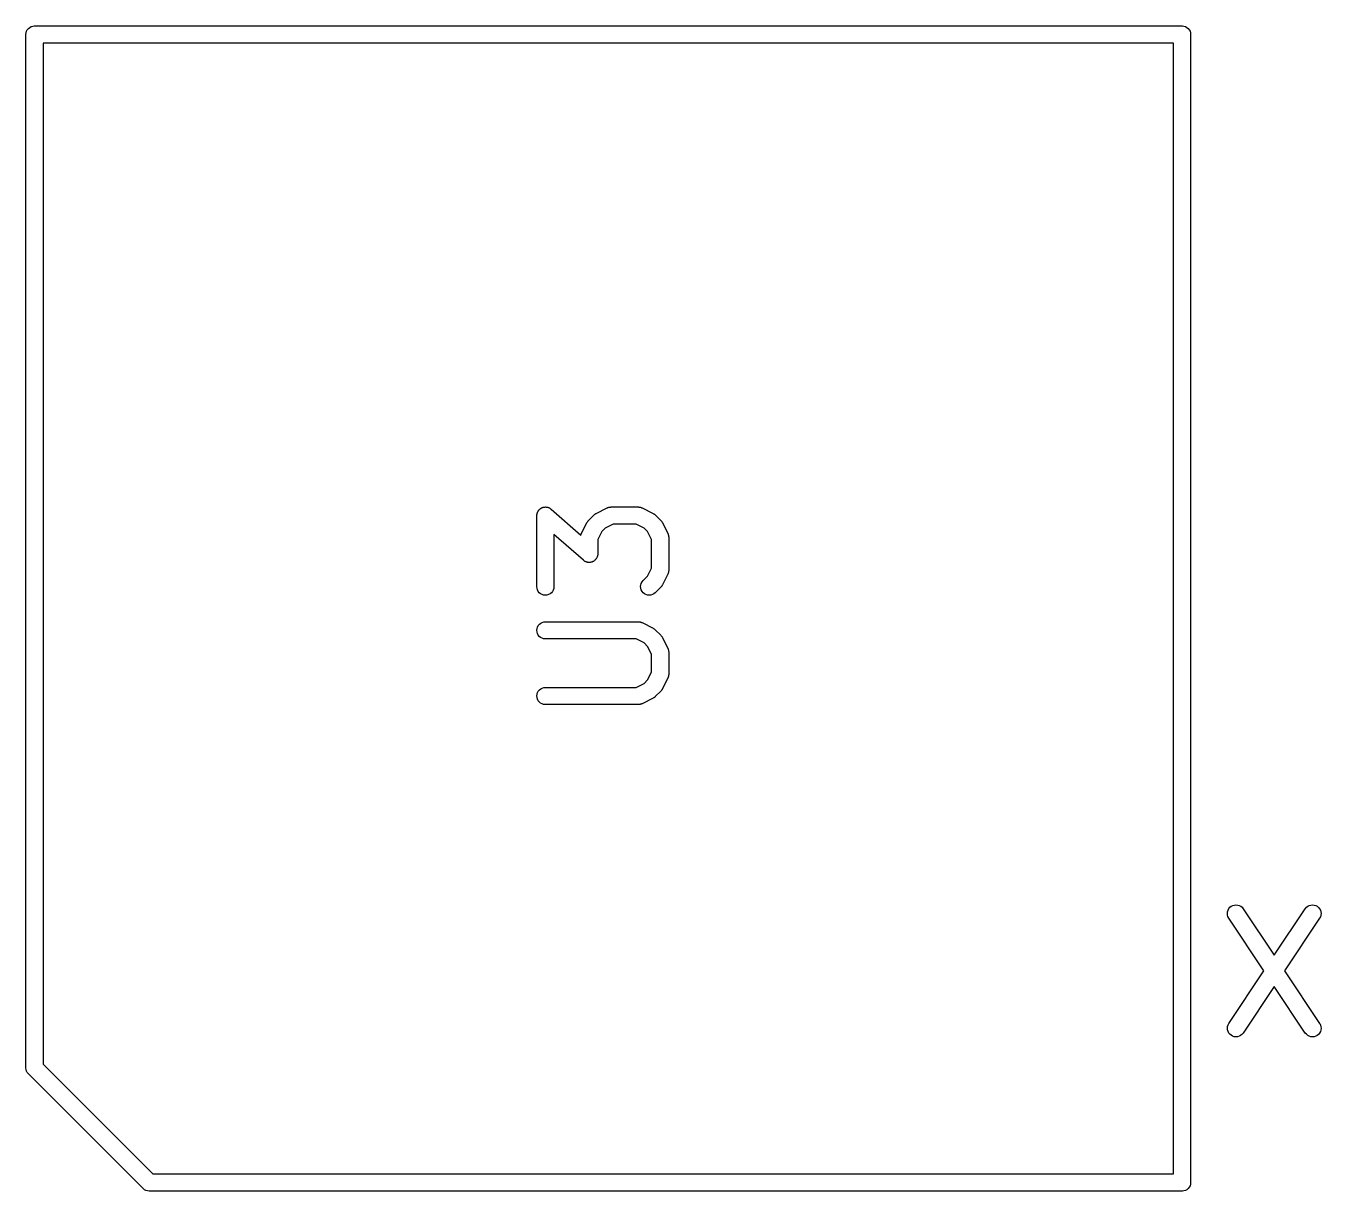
# Model space of a CAD drawing. Extents: x 123.2 to 171.9, y -130.5 to -87.1.
# Drawn here: x 140.38 to 151.66, y -110.08 to -99.92 of the extents above; entities that cross this region are included whole.
import ezdxf

# ---------------------------------------------------------------- set-up
doc = ezdxf.new("R2010")
doc.units = 0
doc.header["$MEASUREMENT"] = 0
doc.layers.add('BLACK', color=7, linetype='CONTINUOUS')

msp = doc.modelspace()

# ---------------------------------------------------------------- linework, layer by layer
at = {"layer": 'BLACK', "linetype": 'CONTINUOUS'}
for p, q in [((140.377, -100), (140.378, -99.9853)), ((140.377, -100.004), (140.377, -100)), ((140.378, -99.9853), (140.382, -99.9712)), ((140.382, -99.9712), (140.389, -99.9581)), ((140.389, -99.9581), (140.399, -99.9467)), ((140.399, -99.9467), (140.41, -99.9373)), ((140.41, -99.9373), (140.423, -99.9304)), ((140.423, -99.9304), (140.437, -99.9261)), ((140.437, -99.9261), (140.448, -99.925)), ((140.448, -99.925), (140.452, -99.9246)), ((140.452, -99.9246), (140.456, -99.925)), ((140.456, -99.925), (150.448, -99.925)), ((150.448, -99.925), (150.452, -99.9246)), ((150.452, -99.9246), (150.456, -99.925)), ((150.456, -99.925), (150.467, -99.9261)), ((150.467, -99.9261), (150.481, -99.9304)), ((150.481, -99.9304), (150.494, -99.9373)), ((150.494, -99.9373), (150.505, -99.9467)), ((150.505, -99.9467), (150.515, -99.9581)), ((150.515, -99.9581), (150.522, -99.9712)), ((150.522, -99.9712), (150.526, -99.9853)), ((150.526, -99.9853), (150.527, -100)), ((150.527, -100), (150.527, -100.004)), ((140.377, -108.996), (140.377, -100.004)), ((140.527, -100.075), (140.527, -108.969)), ((150.377, -100.075), (140.527, -100.075)), ((150.377, -109.925), (150.377, -100.075)), ((150.527, -100.004), (150.527, -109.996)), ((144.83, -104.18), (144.831, -104.178)), ((144.831, -104.175), (144.832, -104.17)), ((144.831, -104.178), (144.831, -104.175)), ((144.832, -104.17), (144.834, -104.166)), ((144.834, -104.166), (144.835, -104.163)), ((144.835, -104.161), (144.838, -104.157)), ((144.835, -104.163), (144.835, -104.161)), ((144.838, -104.157), (144.84, -104.153)), ((144.84, -104.153), (144.841, -104.15)), ((144.841, -104.15), (144.842, -104.148)), ((144.842, -104.148), (144.846, -104.145)), ((144.846, -104.145), (144.848, -104.141)), ((144.848, -104.141), (144.85, -104.139)), ((144.85, -104.139), (144.852, -104.137)), ((144.852, -104.137), (144.856, -104.134)), ((144.856, -104.134), (144.859, -104.131)), ((144.859, -104.131), (144.861, -104.129)), ((144.861, -104.129), (144.863, -104.128)), ((144.863, -104.128), (144.867, -104.126)), ((144.867, -104.126), (144.871, -104.123)), ((144.871, -104.123), (144.874, -104.122)), ((144.874, -104.122), (144.876, -104.121)), ((144.876, -104.121), (144.881, -104.12)), ((144.881, -104.12), (144.885, -104.118)), ((144.885, -104.118), (144.888, -104.118)), ((144.888, -104.118), (144.89, -104.117)), ((144.89, -104.117), (144.895, -104.116)), ((144.895, -104.116), (144.9, -104.116)), ((144.9, -104.116), (144.902, -104.116)), ((144.902, -104.116), (144.905, -104.115)), ((144.905, -104.115), (144.91, -104.116)), ((144.91, -104.116), (144.914, -104.116)), ((144.914, -104.116), (144.917, -104.117)), ((144.917, -104.117), (144.919, -104.117)), ((144.919, -104.117), (144.924, -104.118)), ((144.924, -104.118), (144.929, -104.119)), ((144.929, -104.119), (144.931, -104.121)), ((144.931, -104.121), (144.933, -104.121)), ((144.933, -104.121), (144.938, -104.124)), ((144.938, -104.124), (144.942, -104.126)), ((144.942, -104.126), (144.944, -104.127)), ((144.944, -104.127), (144.946, -104.128)), ((144.946, -104.128), (144.95, -104.131)), ((144.95, -104.131), (144.954, -104.134)), ((144.954, -104.134), (145.213, -104.361)), ((145.332, -104.182), (145.335, -104.179)), ((145.335, -104.179), (145.337, -104.177)), ((145.337, -104.177), (145.34, -104.175)), ((145.34, -104.175), (145.343, -104.173)), ((145.343, -104.173), (145.347, -104.171)), ((145.347, -104.171), (145.442, -104.123)), ((145.442, -104.123), (145.443, -104.123)), ((145.443, -104.123), (145.445, -104.122)), ((145.445, -104.122), (145.447, -104.121)), ((145.447, -104.121), (145.452, -104.12)), ((145.452, -104.12), (145.457, -104.118)), ((145.457, -104.118), (145.459, -104.118)), ((145.459, -104.118), (145.461, -104.117)), ((145.461, -104.117), (145.466, -104.116)), ((145.466, -104.116), (145.471, -104.116)), ((145.471, -104.116), (145.474, -104.116)), ((145.474, -104.116), (145.476, -104.115)), ((145.476, -104.115), (145.714, -104.115)), ((145.714, -104.115), (145.715, -104.115)), ((145.715, -104.115), (145.717, -104.116)), ((145.717, -104.116), (145.719, -104.116)), ((145.719, -104.116), (145.724, -104.117)), ((145.724, -104.117), (145.729, -104.117)), ((145.729, -104.117), (145.732, -104.118)), ((145.732, -104.118), (145.734, -104.118)), ((145.734, -104.118), (145.739, -104.12)), ((145.739, -104.12), (145.743, -104.122)), ((145.743, -104.122), (145.745, -104.123)), ((145.745, -104.123), (145.747, -104.123)), ((145.747, -104.123), (145.843, -104.171)), ((145.843, -104.171), (145.844, -104.171)), ((145.844, -104.171), (145.847, -104.174)), ((145.847, -104.174), (145.851, -104.176)), ((145.851, -104.176), (145.853, -104.178)), ((145.853, -104.178), (145.856, -104.179)), ((145.856, -104.179), (145.859, -104.182)), ((144.829, -104.189), (144.83, -104.185)), ((144.829, -104.19), (144.829, -104.189)), ((144.829, -104.81), (144.829, -104.19)), ((144.83, -104.185), (144.83, -104.18)), ((145.218, -104.347), (145.266, -104.252)), ((145.266, -104.251), (145.269, -104.248)), ((145.266, -104.252), (145.266, -104.251)), ((145.269, -104.248), (145.271, -104.244)), ((145.271, -104.244), (145.273, -104.242)), ((145.273, -104.242), (145.274, -104.239)), ((145.274, -104.239), (145.277, -104.236)), ((145.277, -104.236), (145.28, -104.233)), ((145.28, -104.233), (145.328, -104.185)), ((145.328, -104.184), (145.332, -104.182)), ((145.328, -104.185), (145.328, -104.184)), ((145.494, -104.265), (145.425, -104.3)), ((145.696, -104.265), (145.494, -104.265)), ((145.765, -104.3), (145.696, -104.265)), ((145.859, -104.182), (145.862, -104.185)), ((145.862, -104.185), (145.91, -104.233)), ((145.91, -104.233), (145.911, -104.233)), ((145.911, -104.233), (145.913, -104.237)), ((145.913, -104.237), (145.916, -104.24)), ((145.916, -104.24), (145.918, -104.242)), ((145.918, -104.242), (145.92, -104.245)), ((145.92, -104.245), (145.922, -104.249)), ((145.922, -104.249), (145.924, -104.252)), ((145.924, -104.252), (145.971, -104.347)), ((145.236, -104.58), (144.979, -104.356)), ((144.979, -104.356), (144.979, -104.81)), ((145.213, -104.361), (145.215, -104.356)), ((145.215, -104.356), (145.216, -104.351)), ((145.216, -104.351), (145.217, -104.349)), ((145.217, -104.349), (145.218, -104.347)), ((145.395, -104.33), (145.36, -104.399)), ((145.36, -104.399), (145.36, -104.524)), ((145.425, -104.3), (145.395, -104.33)), ((145.795, -104.33), (145.765, -104.3)), ((145.829, -104.399), (145.795, -104.33)), ((145.829, -104.649), (145.829, -104.399)), ((145.971, -104.347), (145.972, -104.348)), ((145.972, -104.348), (145.973, -104.35)), ((145.973, -104.35), (145.974, -104.352)), ((145.974, -104.352), (145.975, -104.357)), ((145.975, -104.357), (145.977, -104.362)), ((145.977, -104.362), (145.977, -104.364)), ((145.977, -104.364), (145.978, -104.366)), ((145.978, -104.366), (145.978, -104.371)), ((145.978, -104.371), (145.979, -104.377)), ((145.979, -104.377), (145.979, -104.379)), ((145.979, -104.379), (145.979, -104.381)), ((145.979, -104.381), (145.979, -104.667)), ((145.24, -104.583), (145.236, -104.58)), ((145.243, -104.586), (145.24, -104.583)), ((145.246, -104.587), (145.243, -104.586)), ((145.248, -104.589), (145.246, -104.587)), ((145.252, -104.591), (145.248, -104.589)), ((145.256, -104.593), (145.252, -104.591)), ((145.259, -104.594), (145.256, -104.593)), ((145.261, -104.595), (145.259, -104.594)), ((145.266, -104.596), (145.261, -104.595)), ((145.27, -104.597), (145.266, -104.596)), ((145.273, -104.598), (145.27, -104.597)), ((145.275, -104.598), (145.273, -104.598)), ((145.28, -104.598), (145.275, -104.598)), ((145.285, -104.599), (145.28, -104.598)), ((145.287, -104.599), (145.285, -104.599)), ((145.29, -104.599), (145.287, -104.599)), ((145.295, -104.598), (145.29, -104.599)), ((145.299, -104.597), (145.295, -104.598)), ((145.302, -104.597), (145.299, -104.597)), ((145.305, -104.596), (145.302, -104.597)), ((145.309, -104.595), (145.305, -104.596)), ((145.313, -104.593), (145.309, -104.595)), ((145.316, -104.592), (145.313, -104.593)), ((145.318, -104.591), (145.316, -104.592)), ((145.322, -104.589), (145.318, -104.591)), ((145.326, -104.587), (145.322, -104.589)), ((145.328, -104.585), (145.326, -104.587)), ((145.331, -104.584), (145.328, -104.585)), ((145.334, -104.58), (145.331, -104.584)), ((145.338, -104.577), (145.334, -104.58)), ((145.339, -104.575), (145.338, -104.577)), ((145.341, -104.574), (145.339, -104.575)), ((145.344, -104.57), (145.341, -104.574)), ((145.347, -104.566), (145.344, -104.57)), ((145.348, -104.564), (145.347, -104.566)), ((145.35, -104.562), (145.348, -104.564)), ((145.352, -104.557), (145.35, -104.562)), ((145.354, -104.553), (145.352, -104.557)), ((145.355, -104.551), (145.354, -104.553)), ((145.356, -104.548), (145.355, -104.551)), ((145.357, -104.544), (145.356, -104.548)), ((145.359, -104.539), (145.357, -104.544)), ((145.36, -104.534), (145.359, -104.537)), ((145.359, -104.537), (145.359, -104.539)), ((145.36, -104.524), (145.36, -104.525)), ((145.36, -104.525), (145.36, -104.53)), ((145.36, -104.53), (145.36, -104.534)), ((145.756, -104.756), (145.795, -104.717)), ((145.795, -104.717), (145.829, -104.649)), ((145.971, -104.7), (145.924, -104.795)), ((145.972, -104.698), (145.971, -104.7)), ((145.973, -104.696), (145.972, -104.698)), ((145.975, -104.691), (145.973, -104.696)), ((145.977, -104.687), (145.975, -104.691)), ((145.978, -104.682), (145.977, -104.684)), ((145.977, -104.684), (145.977, -104.687)), ((145.979, -104.672), (145.978, -104.677)), ((145.978, -104.677), (145.978, -104.682)), ((145.979, -104.667), (145.979, -104.668)), ((145.979, -104.668), (145.979, -104.67)), ((145.979, -104.67), (145.979, -104.672)), ((144.831, -104.824), (144.829, -104.81)), ((144.835, -104.838), (144.831, -104.824)), ((144.842, -104.851), (144.835, -104.838)), ((144.851, -104.862), (144.842, -104.851)), ((144.966, -104.852), (144.957, -104.863)), ((144.973, -104.839), (144.966, -104.852)), ((144.978, -104.825), (144.973, -104.839)), ((144.979, -104.811), (144.978, -104.825)), ((144.979, -104.81), (144.979, -104.811)), ((145.734, -104.809), (145.736, -104.795)), ((145.736, -104.824), (145.734, -104.809)), ((145.736, -104.795), (145.74, -104.781)), ((145.74, -104.838), (145.736, -104.824)), ((145.74, -104.781), (145.747, -104.768)), ((145.747, -104.851), (145.74, -104.838)), ((145.747, -104.768), (145.756, -104.756)), ((145.756, -104.862), (145.747, -104.851)), ((145.91, -104.815), (145.862, -104.863)), ((145.912, -104.812), (145.91, -104.815)), ((145.915, -104.809), (145.912, -104.812)), ((145.917, -104.806), (145.915, -104.809)), ((145.919, -104.804), (145.917, -104.806)), ((145.921, -104.8), (145.919, -104.804)), ((145.923, -104.796), (145.921, -104.8)), ((145.924, -104.795), (145.923, -104.796)), ((144.862, -104.872), (144.851, -104.862)), ((144.875, -104.879), (144.862, -104.872)), ((144.889, -104.883), (144.875, -104.879)), ((144.904, -104.885), (144.889, -104.883)), ((144.918, -104.883), (144.904, -104.885)), ((144.932, -104.879), (144.918, -104.883)), ((144.945, -104.872), (144.932, -104.879)), ((144.957, -104.863), (144.945, -104.872)), ((145.767, -104.872), (145.756, -104.862)), ((145.78, -104.879), (145.767, -104.872)), ((145.794, -104.883), (145.78, -104.879)), ((145.808, -104.885), (145.794, -104.883)), ((145.823, -104.883), (145.808, -104.885)), ((145.837, -104.879), (145.823, -104.883)), ((145.85, -104.872), (145.837, -104.879)), ((145.861, -104.863), (145.85, -104.872)), ((145.862, -104.863), (145.861, -104.863)), ((144.829, -105.19), (144.831, -105.175)), ((144.831, -105.205), (144.829, -105.19)), ((144.831, -105.175), (144.835, -105.161)), ((144.835, -105.161), (144.842, -105.149)), ((144.842, -105.149), (144.852, -105.137)), ((144.852, -105.137), (144.863, -105.128)), ((144.863, -105.128), (144.876, -105.121)), ((144.876, -105.121), (144.89, -105.117)), ((144.89, -105.117), (144.904, -105.115)), ((144.904, -105.115), (145.714, -105.115)), ((145.714, -105.115), (145.715, -105.115)), ((145.715, -105.115), (145.717, -105.116)), ((145.717, -105.116), (145.719, -105.116)), ((145.719, -105.116), (145.724, -105.117)), ((145.724, -105.117), (145.729, -105.117)), ((145.729, -105.117), (145.732, -105.118)), ((145.732, -105.118), (145.734, -105.118)), ((145.734, -105.118), (145.739, -105.12)), ((145.739, -105.12), (145.743, -105.122)), ((145.743, -105.122), (145.745, -105.123)), ((145.745, -105.123), (145.747, -105.123)), ((145.747, -105.123), (145.843, -105.171)), ((145.843, -105.171), (145.844, -105.171)), ((145.844, -105.171), (145.847, -105.174)), ((145.847, -105.174), (145.851, -105.176)), ((145.851, -105.176), (145.853, -105.178)), ((145.853, -105.178), (145.856, -105.179)), ((145.856, -105.179), (145.859, -105.182)), ((145.859, -105.182), (145.862, -105.185)), ((145.862, -105.185), (145.91, -105.233)), ((144.835, -105.219), (144.831, -105.205)), ((144.842, -105.232), (144.835, -105.219)), ((144.851, -105.243), (144.842, -105.232)), ((144.862, -105.252), (144.851, -105.243)), ((144.875, -105.259), (144.862, -105.252)), ((144.889, -105.264), (144.875, -105.259)), ((144.903, -105.265), (144.889, -105.264)), ((144.904, -105.265), (144.903, -105.265)), ((145.696, -105.265), (144.904, -105.265)), ((145.765, -105.3), (145.696, -105.265)), ((145.795, -105.33), (145.765, -105.3)), ((145.91, -105.233), (145.911, -105.233)), ((145.911, -105.233), (145.913, -105.237)), ((145.913, -105.237), (145.916, -105.24)), ((145.916, -105.24), (145.918, -105.242)), ((145.918, -105.242), (145.92, -105.245)), ((145.92, -105.245), (145.922, -105.249)), ((145.922, -105.249), (145.924, -105.252)), ((145.924, -105.252), (145.971, -105.347)), ((145.829, -105.399), (145.795, -105.33)), ((145.829, -105.554), (145.829, -105.399)), ((145.971, -105.347), (145.972, -105.348)), ((145.972, -105.348), (145.973, -105.35)), ((145.973, -105.35), (145.974, -105.352)), ((145.974, -105.352), (145.975, -105.357)), ((145.975, -105.357), (145.977, -105.362)), ((145.977, -105.362), (145.977, -105.364)), ((145.977, -105.364), (145.978, -105.366)), ((145.978, -105.366), (145.978, -105.371)), ((145.978, -105.371), (145.979, -105.377)), ((145.979, -105.377), (145.979, -105.379)), ((145.979, -105.379), (145.979, -105.381)), ((145.979, -105.381), (145.979, -105.571)), ((145.765, -105.653), (145.795, -105.622)), ((145.795, -105.622), (145.829, -105.554)), ((145.971, -105.605), (145.924, -105.7)), ((145.972, -105.603), (145.971, -105.605)), ((145.973, -105.601), (145.972, -105.603)), ((145.975, -105.596), (145.973, -105.601)), ((145.977, -105.591), (145.975, -105.596)), ((145.978, -105.587), (145.977, -105.589)), ((145.977, -105.589), (145.977, -105.591)), ((145.979, -105.577), (145.978, -105.582)), ((145.978, -105.582), (145.978, -105.587)), ((145.979, -105.571), (145.979, -105.572)), ((145.979, -105.572), (145.979, -105.575)), ((145.979, -105.575), (145.979, -105.577)), ((144.829, -105.761), (144.831, -105.747)), ((144.831, -105.747), (144.835, -105.733)), ((144.835, -105.733), (144.842, -105.72)), ((144.842, -105.72), (144.852, -105.709)), ((144.852, -105.709), (144.863, -105.699)), ((144.863, -105.699), (144.876, -105.693)), ((144.876, -105.693), (144.89, -105.688)), ((144.89, -105.688), (144.904, -105.687)), ((144.904, -105.687), (145.696, -105.687)), ((145.696, -105.687), (145.765, -105.653)), ((145.91, -105.72), (145.862, -105.767)), ((145.912, -105.716), (145.91, -105.72)), ((145.915, -105.713), (145.912, -105.716)), ((145.917, -105.711), (145.915, -105.713)), ((145.919, -105.708), (145.917, -105.711)), ((145.921, -105.705), (145.919, -105.708)), ((145.923, -105.701), (145.921, -105.705)), ((145.924, -105.7), (145.923, -105.701)), ((144.831, -105.776), (144.829, -105.761)), ((144.835, -105.79), (144.831, -105.776)), ((144.842, -105.803), (144.835, -105.79)), ((144.851, -105.814), (144.842, -105.803)), ((144.862, -105.824), (144.851, -105.814)), ((144.875, -105.831), (144.862, -105.824)), ((144.889, -105.835), (144.875, -105.831)), ((144.903, -105.837), (144.889, -105.835)), ((144.904, -105.837), (144.903, -105.837)), ((145.714, -105.837), (144.904, -105.837)), ((145.716, -105.837), (145.714, -105.837)), ((145.718, -105.837), (145.716, -105.837)), ((145.723, -105.836), (145.718, -105.837)), ((145.728, -105.835), (145.723, -105.836)), ((145.731, -105.835), (145.728, -105.835)), ((145.733, -105.834), (145.731, -105.835)), ((145.738, -105.833), (145.733, -105.834)), ((145.742, -105.831), (145.738, -105.833)), ((145.744, -105.83), (145.742, -105.831)), ((145.747, -105.829), (145.744, -105.83)), ((145.843, -105.781), (145.747, -105.829)), ((145.747, -105.829), (145.747, -105.829)), ((145.846, -105.779), (145.843, -105.781)), ((145.85, -105.777), (145.846, -105.779)), ((145.852, -105.775), (145.85, -105.777)), ((145.855, -105.774), (145.852, -105.775)), ((145.858, -105.771), (145.855, -105.774)), ((145.861, -105.768), (145.858, -105.771)), ((145.862, -105.767), (145.861, -105.768)), ((150.847, -107.655), (150.849, -107.641)), ((150.848, -107.67), (150.847, -107.655)), ((150.852, -107.684), (150.848, -107.67)), ((150.849, -107.641), (150.853, -107.627)), ((150.853, -107.627), (150.86, -107.614)), ((150.86, -107.614), (150.869, -107.603)), ((150.869, -107.603), (150.881, -107.594)), ((150.881, -107.594), (150.894, -107.587)), ((150.894, -107.587), (150.908, -107.583)), ((150.908, -107.583), (150.922, -107.581)), ((150.922, -107.581), (150.937, -107.583)), ((150.937, -107.583), (150.951, -107.587)), ((150.951, -107.587), (150.964, -107.594)), ((150.964, -107.594), (150.975, -107.603)), ((150.975, -107.603), (150.984, -107.615)), ((150.984, -107.615), (151.255, -108.021)), ((151.255, -108.021), (151.526, -107.615)), ((151.526, -107.615), (151.527, -107.614)), ((151.527, -107.614), (151.536, -107.603)), ((151.536, -107.603), (151.548, -107.594)), ((151.548, -107.594), (151.561, -107.587)), ((151.561, -107.587), (151.575, -107.583)), ((151.575, -107.583), (151.589, -107.581)), ((151.589, -107.581), (151.604, -107.583)), ((151.604, -107.583), (151.618, -107.587)), ((151.618, -107.587), (151.631, -107.594)), ((151.631, -107.594), (151.642, -107.604)), ((151.642, -107.604), (151.651, -107.615)), ((151.651, -107.615), (151.658, -107.628)), ((151.658, -107.628), (151.662, -107.642)), ((151.662, -107.671), (151.658, -107.685)), ((151.662, -107.642), (151.664, -107.656)), ((151.664, -107.656), (151.662, -107.671)), ((150.859, -107.697), (150.852, -107.684)), ((150.86, -107.698), (150.859, -107.697)), ((151.165, -108.156), (150.86, -107.698)), ((151.651, -107.698), (151.345, -108.156)), ((151.658, -107.685), (151.651, -107.698)), ((150.86, -108.615), (151.165, -108.156)), ((151.345, -108.156), (151.651, -108.615)), ((151.255, -108.292), (150.984, -108.698)), ((151.526, -108.698), (151.255, -108.292)), ((150.847, -108.656), (150.848, -108.642)), ((150.848, -108.671), (150.847, -108.656)), ((150.848, -108.642), (150.853, -108.628)), ((150.853, -108.685), (150.848, -108.671)), ((150.853, -108.628), (150.86, -108.615)), ((150.859, -108.698), (150.853, -108.685)), ((151.651, -108.615), (151.652, -108.616)), ((151.658, -108.686), (151.651, -108.699)), ((151.652, -108.616), (151.658, -108.629)), ((151.658, -108.629), (151.662, -108.643)), ((151.662, -108.672), (151.658, -108.686)), ((151.662, -108.643), (151.664, -108.657)), ((151.664, -108.657), (151.662, -108.672)), ((150.869, -108.709), (150.859, -108.698)), ((150.88, -108.718), (150.869, -108.709)), ((150.893, -108.725), (150.88, -108.718)), ((150.907, -108.73), (150.893, -108.725)), ((150.921, -108.731), (150.907, -108.73)), ((150.936, -108.73), (150.921, -108.731)), ((150.95, -108.726), (150.936, -108.73)), ((150.963, -108.719), (150.95, -108.726)), ((150.974, -108.71), (150.963, -108.719)), ((150.984, -108.699), (150.974, -108.71)), ((150.984, -108.698), (150.984, -108.699)), ((151.536, -108.709), (151.526, -108.698)), ((151.547, -108.719), (151.536, -108.709)), ((151.56, -108.726), (151.547, -108.719)), ((151.574, -108.73), (151.56, -108.726)), ((151.588, -108.731), (151.574, -108.73)), ((151.603, -108.73), (151.588, -108.731)), ((151.617, -108.726), (151.603, -108.73)), ((151.63, -108.719), (151.617, -108.726)), ((151.641, -108.71), (151.63, -108.719)), ((151.651, -108.699), (151.641, -108.71)), ((140.377, -109), (140.377, -108.996)), ((140.377, -109.004), (140.377, -109)), ((140.378, -109.015), (140.377, -109.004)), ((140.377, -109.004), (140.377, -109.004)), ((140.382, -109.029), (140.378, -109.015)), ((140.389, -109.042), (140.382, -109.029)), ((140.527, -108.969), (141.483, -109.925)), ((140.399, -109.053), (140.389, -109.042)), ((140.402, -109.056), (140.399, -109.053)), ((141.396, -110.05), (140.402, -109.056)), ((141.483, -109.925), (150.377, -109.925)), ((150.515, -110.042), (150.505, -110.053)), ((150.522, -110.029), (150.515, -110.042)), ((150.526, -110.015), (150.522, -110.029)), ((150.527, -110.004), (150.526, -110.015)), ((150.527, -109.996), (150.527, -110)), ((150.527, -110), (150.527, -110.004)), ((141.399, -110.053), (141.396, -110.05)), ((141.406, -110.059), (141.399, -110.053)), ((141.41, -110.063), (141.406, -110.059)), ((141.423, -110.07), (141.41, -110.063)), ((141.437, -110.074), (141.423, -110.07)), ((141.452, -110.075), (141.437, -110.074)), ((141.456, -110.075), (141.452, -110.075)), ((150.448, -110.075), (141.456, -110.075)), ((150.452, -110.075), (150.448, -110.075)), ((150.456, -110.075), (150.452, -110.075)), ((150.467, -110.074), (150.456, -110.075)), ((150.456, -110.075), (150.456, -110.075)), ((150.481, -110.07), (150.467, -110.074)), ((150.494, -110.063), (150.481, -110.07)), ((150.505, -110.053), (150.494, -110.063))]:
    msp.add_line(p, q, dxfattribs=at)

doc.saveas('drawing.dxf')
